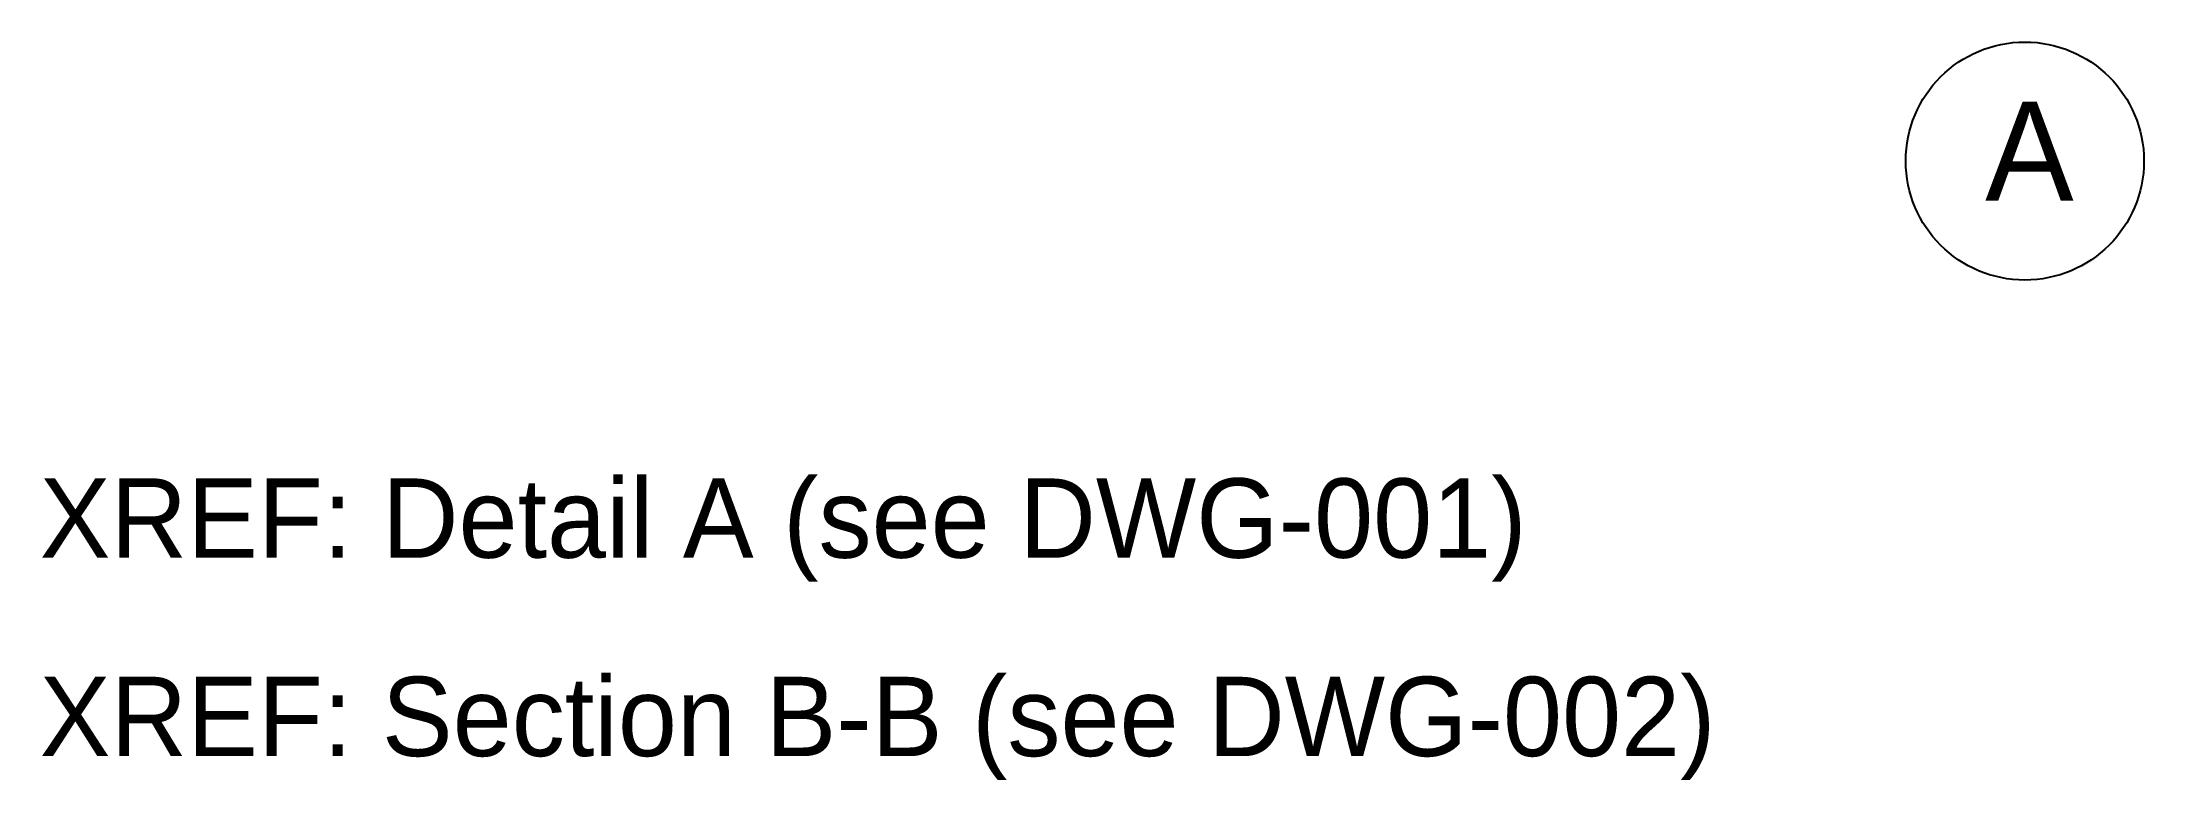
# Model space of a CAD drawing. Header units: metres. Extents: x 0.1 to 53, y 4.4 to 23.
import ezdxf

# ---------------------------------------------------------------- set-up
doc = ezdxf.new("R2010")
doc.units = ezdxf.units.M

msp = doc.modelspace()

# ---------------------------------------------------------------- linework, layer by layer
msp.add_circle((50, 20), 3)

# ---------------------------------------------------------------- texts
for s, height, p in [('A', 2.5, (49, 19)), ('XREF: Detail A (see DWG-001)', 2, (0, 10)), ('XREF: Section B-B (see DWG-002)', 2, (0, 5))]:
    msp.add_text(s, height=height).set_placement(p)

doc.saveas('drawing.dxf')
